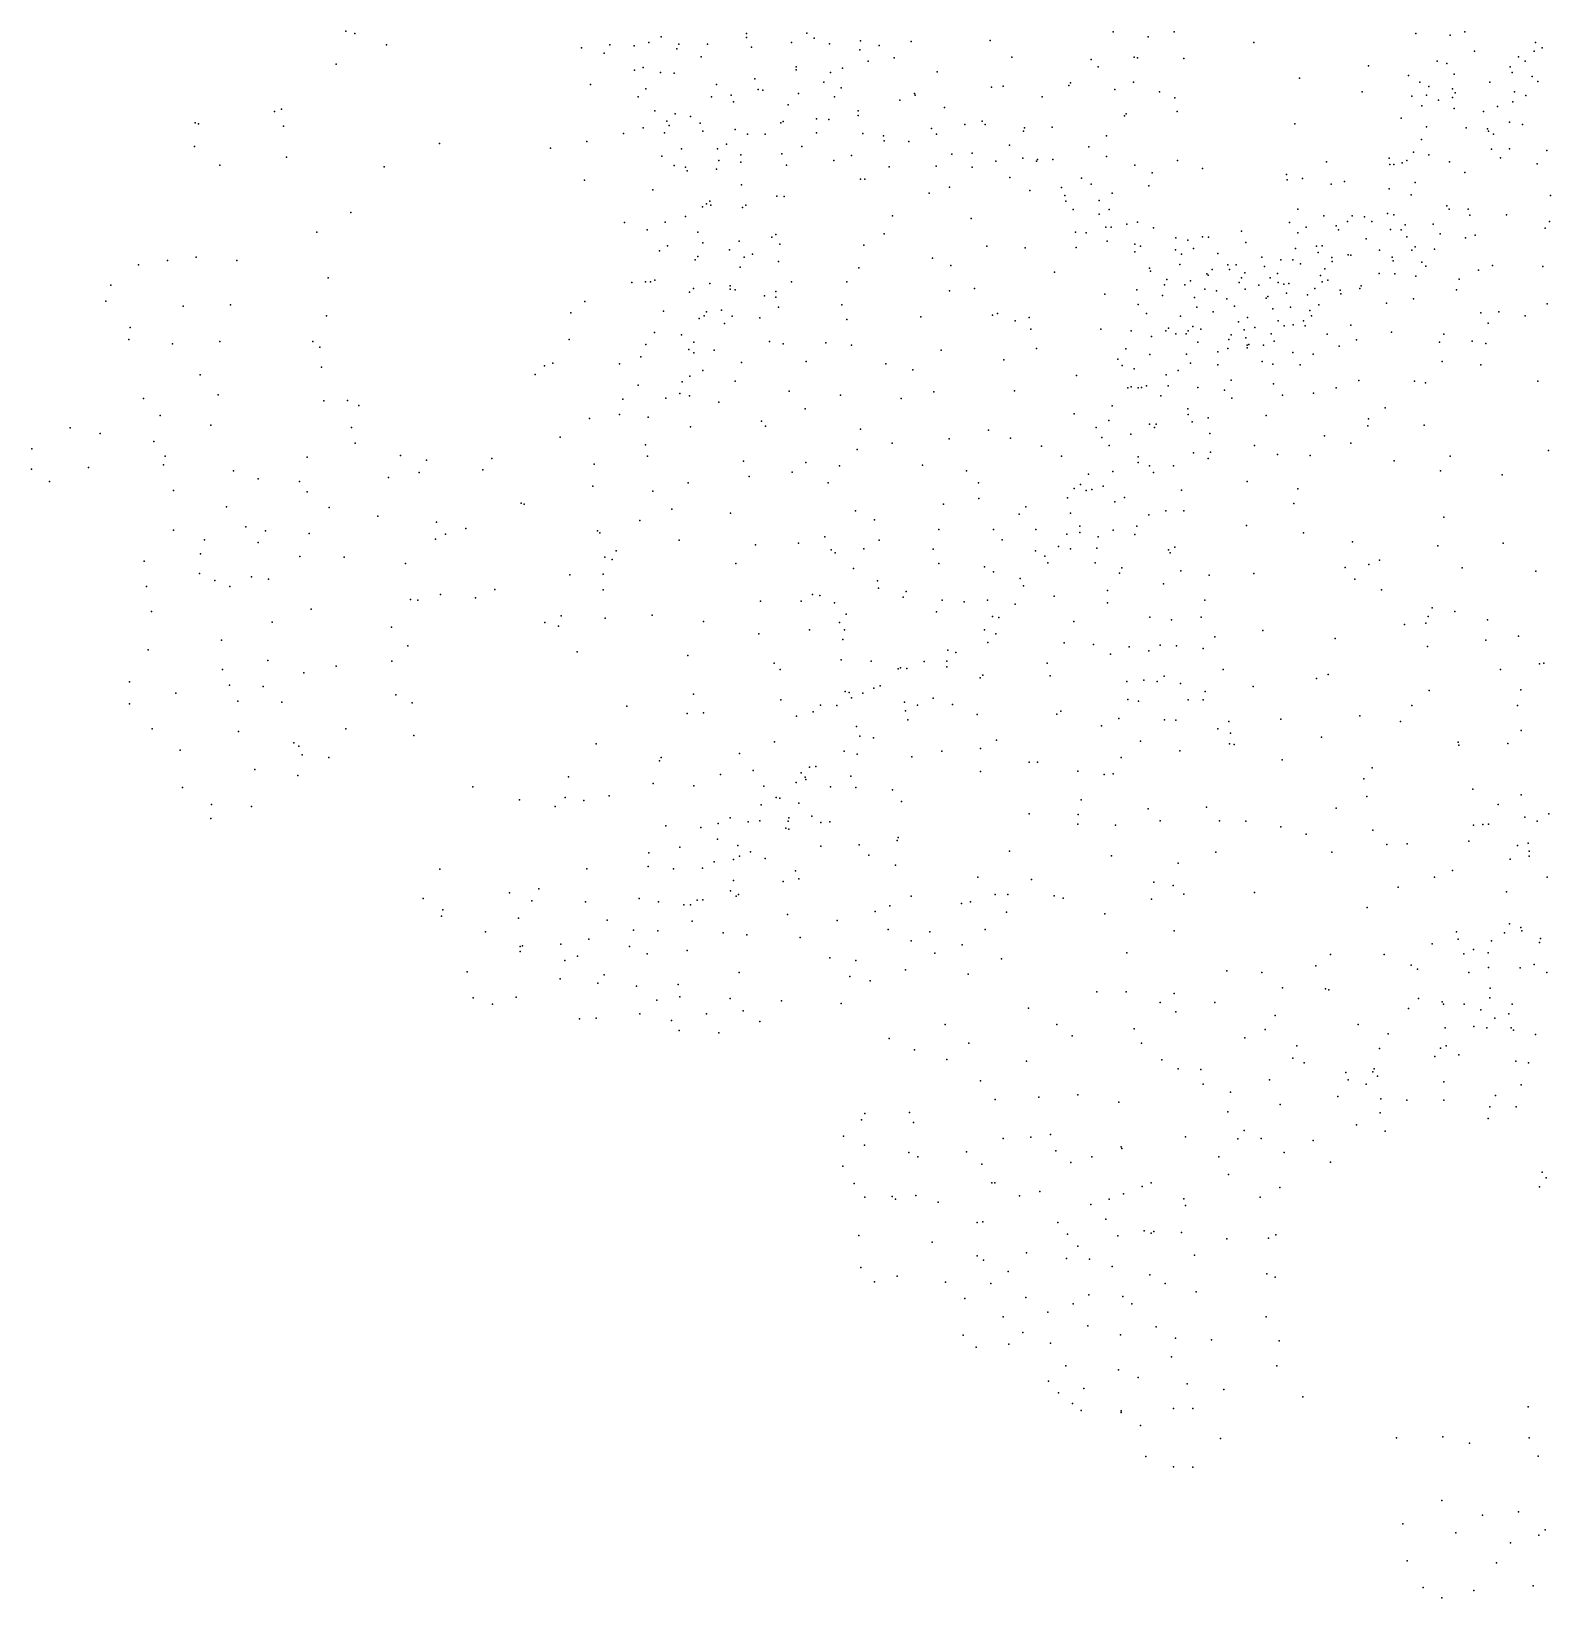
# Model space of a CAD drawing. Header units: millimetres. Extents: x -60275265 to 22802890, y -38578442 to 24337084.
# Drawn here: x -21428378 to -18736378, y -26328304 to -23552304 of the extents above; entities that cross this region are included whole.
import ezdxf

# ---------------------------------------------------------------- set-up
doc = ezdxf.new("R2010")
doc.units = ezdxf.units.MM
doc.header["$MEASUREMENT"] = 0
doc.layers.add('particles', color=7, linetype='Continuous', true_color=0x000000)

msp = doc.modelspace()

# ---------------------------------------------------------------- linework, layer by layer
at = {"layer": 'particles', "color": 93, "true_color": 0x67d435}
for p in [(-20871378, -23552304), (-20855378, -23556304), (-20312378, -23562304), (-20161378, -23556304), (-20161378, -23563304), (-20054378, -23555304), (-20041378, -23564304), (-19511378, -23553304), (-19449378, -23562304), (-19403378, -23553304), (-18975378, -23556304), (-18914378, -23559304), (-18888378, -23553304), (-20799378, -23576304), (-20453378, -23581304), (-20413378, -23591304), (-20403378, -23576304), (-20360378, -23578304), (-20334378, -23572304), (-20284378, -23583304), (-20281378, -23575304), (-20230378, -23575304), (-20152378, -23580304), (-20081378, -23572304), (-20014378, -23574304), (-19960378, -23585304), (-19959378, -23569304), (-19926378, -23577304), (-19869378, -23570304), (-19729378, -23568304), (-19262378, -23572304), (-18871378, -23587304), (-18765378, -23587304), (-18763378, -23572304), (-18751378, -23581304), (-20888378, -23610304), (-20359378, -23621304), (-20344378, -23616304), (-20241378, -23597304), (-20073378, -23615304), (-20073378, -23620304), (-19991378, -23617304), (-19945378, -23605304), (-19899378, -23599304), (-19691378, -23598304), (-19550378, -23602304), (-19538378, -23615304), (-19474378, -23598304), (-19468378, -23599304), (-19386378, -23600304), (-19059378, -23613304), (-18937378, -23605304), (-18920378, -23609304), (-18808378, -23615304), (-18793378, -23597304), (-18781378, -23605304), (-20437378, -23646304), (-20313378, -23625304), (-20289378, -23626304), (-20214378, -23646304), (-20146378, -23636304), (-20024378, -23642304), (-20012378, -23625304), (-19823378, -23624304), (-19727378, -23651304), (-19706378, -23649304), (-19590378, -23648304), (-19587378, -23643304), (-19475378, -23642304), (-19181378, -23635304), (-18988378, -23630304), (-18968378, -23642304), (-18952378, -23650304), (-18907378, -23628304), (-18844378, -23642304), (-18804378, -23625304), (-18769378, -23632304), (-18759378, -23641304), (-20353378, -23668304), (-20339378, -23654304), (-20223378, -23668304), (-20188378, -23665304), (-20184378, -23677304), (-20140378, -23655304), (-20132378, -23656304), (-20069378, -23662304), (-20005378, -23668304), (-19993378, -23652304), (-19889378, -23674304), (-19863378, -23662304), (-19862378, -23665304), (-19637378, -23668304), (-19508378, -23655304), (-19429378, -23659304), (-19402378, -23670304), (-19070378, -23659304), (-18982378, -23667304), (-18956378, -23665304), (-18935378, -23674304), (-18910378, -23654304), (-18910378, -23669304), (-18905378, -23661304), (-18803378, -23677304), (-18800378, -23659304), (-18780378, -23666304), (-20997378, -23694304), (-20985378, -23690304), (-20323378, -23693304), (-20287378, -23698304), (-20260378, -23703304), (-20087378, -23682304), (-19963378, -23693304), (-19963378, -23701304), (-19810378, -23687304), (-19491378, -23702304), (-19488378, -23698304), (-19398378, -23694304), (-19001378, -23706304), (-18964378, -23684304), (-18907378, -23689304), (-18855378, -23694304), (-18830378, -23685304), (-21138378, -23714304), (-21132378, -23716304), (-20981378, -23720304), (-20379378, -23733304), (-20344378, -23723304), (-20306378, -23732304), (-20302378, -23711304), (-20298378, -23719304), (-20243378, -23715304), (-20238378, -23729304), (-20181378, -23726304), (-20159378, -23734304), (-20128378, -23734304), (-20100378, -23714304), (-20096378, -23712304), (-20037378, -23707304), (-20037378, -23732304), (-20015378, -23708304), (-19955378, -23733304), (-19833378, -23724304), (-19824378, -23734304), (-19774378, -23717304), (-19743378, -23711304), (-19738378, -23717304), (-19670378, -23729304), (-19668378, -23723304), (-19619378, -23722304), (-19189378, -23716304), (-18956378, -23721304), (-18886378, -23723304), (-18848378, -23725304), (-18846378, -23729304), (-18837378, -23734304), (-18809378, -23713304), (-18786378, -23717304), (-21139378, -23756304), (-20705378, -23751304), (-20508378, -23759304), (-20444378, -23747304), (-20276378, -23760304), (-20212378, -23760304), (-20196378, -23752304), (-20063378, -23756304), (-19918378, -23737304), (-19917378, -23746304), (-19873378, -23747304), (-19695378, -23754304), (-19554378, -23757304), (-19523378, -23737304), (-18965378, -23744304), (-18841378, -23761304), (-18809378, -23760304), (-21094378, -23789304), (-20976378, -23775304), (-20311378, -23773304), (-20289378, -23790304), (-20210378, -23781304), (-20171378, -23771304), (-20171378, -23784304), (-20098378, -23769304), (-20090378, -23789304), (-20006378, -23781304), (-19975378, -23772304), (-19797378, -23770304), (-19761378, -23768304), (-19719378, -23782304), (-19671378, -23777304), (-19647378, -23782304), (-19645378, -23779304), (-19618378, -23779304), (-19523378, -23774304), (-19473378, -23789304), (-19397378, -23781304), (-19133378, -23783304), (-19022378, -23777304), (-19021378, -23788304), (-19014378, -23788304), (-18999378, -23785304), (-18991378, -23781304), (-18979378, -23766304), (-18952378, -23771304), (-18915378, -23783304), (-18825378, -23776304), (-18760378, -23787304), (-18743378, -23763304), (-20803378, -23792304), (-20448378, -23816304), (-20269378, -23793304), (-20266378, -23799304), (-20214378, -23796304), (-19959378, -23814304), (-19951378, -23814304), (-19908378, -23792304), (-19825378, -23791304), (-19761378, -23793304), (-19694378, -23811304), (-19567378, -23812304), (-19442378, -23803304), (-19353378, -23795304), (-19204378, -23806304), (-19203378, -23815304), (-19176378, -23813304), (-18888378, -23802304), (-20327378, -23833304), (-20170378, -23824304), (-20107378, -23844304), (-20094378, -23845304), (-19837378, -23839304), (-19801378, -23828304), (-19659378, -23834304), (-19603378, -23829304), (-19597378, -23843304), (-19550378, -23823304), (-19513378, -23839304), (-19448378, -23826304), (-19125378, -23823304), (-19101378, -23818304), (-19022378, -23831304), (-18983378, -23842304), (-18976378, -23820304), (-18736378, -23843304), (-20862378, -23873304), (-20239378, -23863304), (-20232378, -23858304), (-20226378, -23853304), (-20224378, -23860304), (-20168378, -23864304), (-20162378, -23860304), (-19595378, -23853304), (-19582378, -23868304), (-19536378, -23852304), (-19518378, -23868304), (-19184378, -23867304), (-18920378, -23861304), (-18916378, -23867304), (-18882378, -23867304), (-20377378, -23891304), (-20305378, -23890304), (-20269378, -23880304), (-19902378, -23879304), (-19763378, -23884304), (-19536378, -23876304), (-19524378, -23899304), (-19515378, -23899304), (-19487378, -23894304), (-19468378, -23890304), (-19440378, -23900304), (-19199378, -23891304), (-19169378, -23899304), (-19138378, -23879304), (-19116378, -23897304), (-19096378, -23889304), (-19088378, -23879304), (-19066378, -23881304), (-19053378, -23889304), (-19025378, -23875304), (-19014378, -23877304), (-18994378, -23895304), (-18944378, -23894304), (-18879378, -23878304), (-18814378, -23877304), (-18746378, -23901304), (-18738378, -23889304), (-20922378, -23908304), (-20337378, -23904304), (-20247378, -23908304), (-20238378, -23927304), (-20174378, -23924304), (-20116378, -23917304), (-20109378, -23912304), (-19917378, -23911304), (-19578378, -23908304), (-19559378, -23909304), (-19522378, -23924304), (-19400378, -23918304), (-19379378, -23922304), (-19353378, -23916304), (-19342378, -23917304), (-19284378, -23906304), (-19276378, -23926304), (-19184378, -23909304), (-19112378, -23904304), (-19063378, -23920304), (-19020378, -23903304), (-19001378, -23904304), (-18991378, -23916304), (-18932378, -23911304), (-18887378, -23918304), (-18870378, -23913304), (-21136378, -23952304), (-20315378, -23941304), (-20301378, -23932304), (-20247378, -23951304), (-20191378, -23939304), (-20165378, -23952304), (-20150378, -23947304), (-20102378, -23929304), (-19953378, -23931304), (-19831378, -23954304), (-19735378, -23933304), (-19667378, -23936304), (-19577378, -23935304), (-19473378, -23929304), (-19473378, -23943304), (-19463378, -23933304), (-19401378, -23939304), (-19390378, -23947304), (-19369378, -23937304), (-19326378, -23946304), (-19248378, -23952304), (-19188378, -23937304), (-19151378, -23933304), (-19148378, -23944304), (-19141378, -23932304), (-19124378, -23953304), (-19095378, -23948304), (-19090378, -23949304), (-19039378, -23940304), (-19017378, -23952304), (-18982378, -23940304), (-18976378, -23934304), (-18942378, -23938304), (-21238378, -23966304), (-21187378, -23958304), (-21064378, -23958304), (-20252378, -23957304), (-20172378, -23970304), (-20104378, -23960304), (-19962378, -23971304), (-19799378, -23967304), (-19615378, -23979304), (-19447378, -23972304), (-19445378, -23977304), (-19393378, -23965304), (-19345378, -23982304), (-19343378, -23984304), (-19336378, -23974304), (-19308378, -23966304), (-19305378, -23974304), (-19293378, -23966304), (-19278378, -23980304), (-19243378, -23969304), (-19220378, -23981304), (-19214378, -23957304), (-19193378, -23957304), (-19179378, -23964304), (-19136378, -23973304), (-19123378, -23960304), (-19040378, -23981304), (-19015378, -23959304), (-19012378, -23982304), (-18964378, -23961304), (-18957378, -23968304), (-18864378, -23975304), (-18839378, -23967304), (-18750378, -23969304), (-21287378, -24002304), (-20902378, -23989304), (-20364378, -23997304), (-20340378, -23996304), (-20331378, -23996304), (-20323378, -23993304), (-20255378, -24008304), (-20226378, -23999304), (-20190378, -24003304), (-20190378, -24009304), (-20181378, -24010304), (-20081378, -23996304), (-19983378, -23996304), (-19801378, -24012304), (-19757378, -24008304), (-19469378, -24010304), (-19420378, -24001304), (-19416378, -23992304), (-19384378, -24001304), (-19374378, -23994304), (-19349378, -24009304), (-19328378, -24012304), (-19288378, -23997304), (-19284378, -23989304), (-19277378, -24009304), (-19253378, -24002304), (-19233378, -23989304), (-19219378, -23997304), (-19209378, -24000304), (-19200378, -23999304), (-19154378, -24008304), (-19144378, -23985304), (-19141378, -23996304), (-19131378, -23993304), (-19109378, -24011304), (-19074378, -24008304), (-19072378, -24003304), (-18975378, -23986304), (-18903378, -24010304), (-18898378, -23991304), (-21296378, -24030304), (-21159378, -24039304), (-21075378, -24037304), (-20447378, -24031304), (-20262378, -24014304), (-20129378, -24021304), (-20109378, -24013304), (-20109378, -24023304), (-19992378, -24037304), (-19526378, -24018304), (-19467378, -24036304), (-19424378, -24020304), (-19367378, -24024304), (-19310378, -24026304), (-19296378, -24039304), (-19240378, -24025304), (-19237378, -24022304), (-19204378, -24016304), (-19167378, -24019304), (-19147378, -24037304), (-19108378, -24017304), (-19027378, -24034304), (-18979378, -24026304), (-18742378, -24035304), (-20905378, -24056304), (-20472378, -24051304), (-20308378, -24048304), (-20245378, -24061304), (-20236378, -24056304), (-20232378, -24049304), (-20205378, -24046304), (-20186378, -24057304), (-20137378, -24060304), (-20104378, -24041304), (-19983378, -24063304), (-19852378, -24058304), (-19725378, -24055304), (-19716378, -24052304), (-19685378, -24065304), (-19660378, -24059304), (-19452378, -24052304), (-19392378, -24057304), (-19363378, -24041304), (-19334378, -24049304), (-19289378, -24067304), (-19273378, -24059304), (-19228378, -24044304), (-19219378, -24065304), (-19197378, -24041304), (-19174378, -24065304), (-19163378, -24047304), (-19160378, -24056304), (-18860378, -24051304), (-18828378, -24049304), (-18781378, -24056304), (-21253378, -24077304), (-20324378, -24086304), (-20276378, -24090304), (-20200378, -24070304), (-19657378, -24080304), (-19533378, -24080304), (-19479378, -24083304), (-19443378, -24093304), (-19418378, -24083304), (-19413378, -24078304), (-19400378, -24088304), (-19382378, -24088304), (-19378378, -24083304), (-19370378, -24075304), (-19356378, -24080304), (-19302378, -24090304), (-19279378, -24081304), (-19276378, -24095304), (-19260378, -24077304), (-19231378, -24088304), (-19208378, -24074304), (-19192378, -24072304), (-19171378, -24074304), (-19132378, -24089304), (-19090378, -24073304), (-19018378, -24085304), (-18925378, -24089304), (-18847378, -24069304), (-21255378, -24098304), (-21178378, -24106304), (-21094378, -24102304), (-20929378, -24102304), (-20917378, -24112304), (-20475378, -24098304), (-20339378, -24107304), (-20263378, -24116304), (-20254378, -24103304), (-20254378, -24122304), (-20218378, -24117304), (-20120378, -24102304), (-20096378, -24106304), (-20020378, -24104304), (-19975378, -24108304), (-19816378, -24117304), (-19647378, -24114304), (-19489378, -24115304), (-19361378, -24103304), (-19326378, -24120304), (-19308378, -24114304), (-19306378, -24098304), (-19274378, -24108304), (-19274378, -24113304), (-19271378, -24107304), (-19245378, -24108304), (-19226378, -24101304), (-19193378, -24121304), (-19111378, -24110304), (-19080378, -24099304), (-18933378, -24103304), (-18875378, -24101304), (-18851378, -24105304), (-20914378, -24147304), (-20519378, -24145304), (-20504378, -24140304), (-20386378, -24141304), (-20348378, -24129304), (-20170378, -24139304), (-20055378, -24137304), (-19914378, -24141304), (-19705378, -24134304), (-19503378, -24133304), (-19495378, -24144304), (-19474378, -24150304), (-19446378, -24125304), (-19381378, -24124304), (-19374378, -24140304), (-19326378, -24143304), (-19247378, -24137304), (-19228378, -24142304), (-19180378, -24143304), (-19157378, -24124304), (-18928378, -24137304), (-18860378, -24143304), (-21129378, -24161304), (-20535378, -24160304), (-20275378, -24173304), (-20261378, -24163304), (-20238378, -24153304), (-20181378, -24172304), (-19866378, -24152304), (-19576378, -24162304), (-19417378, -24161304), (-19396378, -24153304), (-19302378, -24170304), (-19227378, -24177304), (-19076378, -24171304), (-18977378, -24172304), (-18958378, -24175304), (-18759378, -24172304), (-21229378, -24203304), (-21097378, -24196304), (-20868378, -24206304), (-20380378, -24204304), (-20353378, -24179304), (-20304378, -24202304), (-20279378, -24194304), (-20262378, -24198304), (-20085378, -24190304), (-19994378, -24197304), (-19887378, -24203304), (-19829378, -24191304), (-19686378, -24189304), (-19485378, -24184304), (-19479378, -24182304), (-19467378, -24184304), (-19461378, -24183304), (-19452378, -24180304), (-19427378, -24198304), (-19414378, -24180304), (-19361378, -24183304), (-19314378, -24188304), (-19301378, -24202304), (-19211378, -24197304), (-19156378, -24193304), (-19116378, -24184304), (-21200378, -24233304), (-20910378, -24207304), (-20848378, -24215304), (-20386378, -24231304), (-20210378, -24209304), (-20057378, -24221304), (-19580378, -24230304), (-19513378, -24216304), (-19379378, -24221304), (-19378378, -24231304), (-19240378, -24233304), (-19029378, -24219304), (-21359378, -24255304), (-21110378, -24250304), (-20861378, -24254304), (-20439378, -24238304), (-20335378, -24236304), (-20260378, -24253304), (-20134378, -24243304), (-20127378, -24252304), (-19959378, -24257304), (-19732378, -24259304), (-19541378, -24254304), (-19519378, -24242304), (-19447378, -24248304), (-19438378, -24254304), (-19435378, -24248304), (-19371378, -24244304), (-19343378, -24237304), (-19060378, -24251304), (-19059378, -24239304), (-18960378, -24250304), (-21306378, -24265304), (-21211378, -24279304), (-20854378, -24282304), (-20491378, -24271304), (-20340378, -24285304), (-19903378, -24282304), (-19802378, -24274304), (-19693378, -24273304), (-19638378, -24287304), (-19531378, -24272304), (-19518378, -24286304), (-19480378, -24266304), (-19340378, -24265304), (-19261378, -24286304), (-19137378, -24269304), (-19090378, -24282304), (-21427378, -24292304), (-21191378, -24305304), (-20939378, -24307304), (-20774378, -24304304), (-20728378, -24312304), (-20612378, -24309304), (-20336378, -24305304), (-20166378, -24314304), (-20056378, -24316304), (-19965378, -24293304), (-19603378, -24305304), (-19467378, -24306304), (-19467378, -24316304), (-19369378, -24299304), (-19343378, -24309304), (-19339378, -24298304), (-19220378, -24302304), (-19162378, -24304304), (-19013378, -24313304), (-18914378, -24305304), (-18740378, -24295304), (-21428378, -24328304), (-21327378, -24325304), (-21194378, -24320304), (-21070378, -24331304), (-21026378, -24345304), (-20795378, -24343304), (-20741378, -24334304), (-20628378, -24329304), (-20431378, -24319304), (-20156378, -24341304), (-20080378, -24333304), (-19996378, -24322304), (-19849378, -24321304), (-19771378, -24331304), (-19555378, -24337304), (-19512378, -24332304), (-19447378, -24322304), (-19440378, -24334304), (-19404378, -24322304), (-18931378, -24331304), (-18822378, -24338304), (-21396378, -24350304), (-21176378, -24366304), (-20953378, -24350304), (-20939378, -24368304), (-20433378, -24358304), (-20327378, -24367304), (-20264378, -24352304), (-20016378, -24352304), (-19750378, -24352304), (-19580378, -24362304), (-19569378, -24355304), (-19559378, -24366304), (-19549378, -24364304), (-19529378, -24358304), (-19390378, -24365304), (-19274378, -24350304), (-19184378, -24363304), (-21082378, -24395304), (-20900378, -24396304), (-20560378, -24388304), (-20555378, -24390304), (-20293378, -24399304), (-19812378, -24390304), (-19749378, -24380304), (-19666378, -24395304), (-19592378, -24379304), (-19508378, -24386304), (-19491378, -24378304), (-19191378, -24389304), (-20814378, -24411304), (-20710378, -24422304), (-20350378, -24419304), (-20189378, -24406304), (-19968378, -24402304), (-19934378, -24418304), (-19678378, -24408304), (-19587378, -24406304), (-19448378, -24409304), (-19418378, -24402304), (-19386378, -24402304), (-19275378, -24428304), (-18925378, -24413304), (-21176378, -24436304), (-21121378, -24453304), (-21048378, -24430304), (-21013378, -24437304), (-20936378, -24442304), (-20712378, -24452304), (-20694378, -24443304), (-20658378, -24433304), (-20425378, -24437304), (-20421378, -24441304), (-20280378, -24454304), (-20022378, -24448304), (-19926378, -24454304), (-19820378, -24435304), (-19723378, -24435304), (-19708378, -24453304), (-19648378, -24435304), (-19593378, -24443304), (-19570378, -24429304), (-19570378, -24440304), (-19538378, -24448304), (-19511378, -24436304), (-19473378, -24444304), (-19469378, -24429304), (-19174378, -24441304), (-21128378, -24478304), (-21026378, -24458304), (-20952378, -24483304), (-20874378, -24484304), (-20412378, -24484304), (-20392378, -24473304), (-20145378, -24462304), (-20069378, -24459304), (-20011378, -24471304), (-20004378, -24476304), (-19953378, -24469304), (-19830378, -24470304), (-19649378, -24473304), (-19632378, -24482304), (-19608378, -24465304), (-19587378, -24469304), (-19540378, -24468304), (-19413378, -24471304), (-19410378, -24476304), (-19402378, -24466304), (-19087378, -24457304), (-18936378, -24464304), (-18820378, -24459304), (-21228378, -24491304), (-20765378, -24495304), (-20399378, -24488304), (-20180378, -24495304), (-19971378, -24504304), (-19820378, -24495304), (-19739378, -24501304), (-19723378, -24510304), (-19627378, -24494304), (-19543378, -24494304), (-19496378, -24503304), (-19391378, -24508304), (-19100378, -24502304), (-19058378, -24497304), (-19039378, -24489304), (-18893378, -24503304), (-18762378, -24509304), (-21224378, -24536304), (-21130378, -24513304), (-21103378, -24525304), (-21076378, -24536304), (-21038378, -24519304), (-21008378, -24523304), (-20474378, -24515304), (-20415378, -24514304), (-19929378, -24526304), (-19927378, -24539304), (-19676378, -24522304), (-19670378, -24535304), (-19500378, -24512304), (-19422378, -24531304), (-19341378, -24516304), (-19262378, -24513304), (-19083378, -24523304), (-20756378, -24559304), (-20743378, -24560304), (-20703378, -24550304), (-20641378, -24556304), (-20607378, -24541304), (-20415378, -24542304), (-20136378, -24562304), (-20064378, -24562304), (-20044378, -24550304), (-20031378, -24552304), (-20005378, -24565304), (-19883378, -24555304), (-19878378, -24545304), (-19814378, -24560304), (-19775378, -24563304), (-19734378, -24560304), (-19685378, -24567304), (-19616378, -24553304), (-19521378, -24543304), (-19521378, -24565304), (-19349378, -24560304), (-19036378, -24542304), (-21215378, -24580304), (-20932378, -24576304), (-20489378, -24588304), (-20411378, -24592304), (-20328378, -24587304), (-19984378, -24585304), (-19824378, -24581304), (-19725378, -24589304), (-19714378, -24591304), (-19446378, -24590304), (-19408378, -24595304), (-19355378, -24590304), (-18953378, -24589304), (-18946378, -24574304), (-18906378, -24580304), (-18848378, -24595304), (-21001378, -24599304), (-20790378, -24608304), (-20518378, -24600304), (-20494378, -24606304), (-20237378, -24598304), (-20139378, -24620304), (-20049378, -24613304), (-19996378, -24600304), (-19987378, -24613304), (-19739378, -24613304), (-19719378, -24620304), (-19581378, -24598304), (-19246378, -24614304), (-18995378, -24603304), (-18957378, -24601304), (-21221378, -24648304), (-21091378, -24631304), (-20761378, -24641304), (-19990378, -24630304), (-19804378, -24649304), (-19733378, -24635304), (-19598378, -24636304), (-19546378, -24639304), (-19483378, -24643304), (-19448378, -24650304), (-19428378, -24640304), (-19399378, -24641304), (-19352378, -24646304), (-19331378, -24625304), (-19118378, -24628304), (-18954378, -24642304), (-18851378, -24631304), (-18793378, -24624304), (-21009378, -24667304), (-20888378, -24677304), (-20789378, -24668304), (-20461378, -24652304), (-20265378, -24658304), (-20112378, -24672304), (-19993378, -24666304), (-19940378, -24668304), (-19846378, -24669304), (-19806378, -24668304), (-19806378, -24678304), (-19790378, -24653304), (-19628378, -24672304), (-19516378, -24656304), (-18756378, -24673304), (-18748378, -24672304), (-21254378, -24705304), (-21089378, -24683304), (-20945378, -24689304), (-20101378, -24683304), (-19892378, -24682304), (-19888378, -24680304), (-19877378, -24681304), (-19747378, -24698304), (-19742378, -24693304), (-19623378, -24694304), (-19487378, -24704304), (-19457378, -24702304), (-19433378, -24704304), (-19421378, -24695304), (-19316378, -24683304), (-19151378, -24699304), (-19130378, -24692304), (-18825378, -24683304), (-21172378, -24725304), (-21077378, -24711304), (-21017378, -24713304), (-20782378, -24728304), (-20255378, -24727304), (-19986378, -24722304), (-19979378, -24724304), (-19975378, -24733304), (-19955378, -24725304), (-19935378, -24716304), (-19924378, -24712304), (-19392378, -24708304), (-19348378, -24722304), (-19263378, -24713304), (-18951378, -24720304), (-18789378, -24719304), (-21254378, -24744304), (-21062378, -24739304), (-20984378, -24741304), (-20753378, -24742304), (-20373378, -24748304), (-20266378, -24761304), (-20237378, -24760304), (-20100378, -24737304), (-20043378, -24758304), (-20030378, -24746304), (-20001378, -24747304), (-19881378, -24741304), (-19879378, -24756304), (-19858378, -24746304), (-19830378, -24734304), (-19796378, -24745304), (-19604378, -24757304), (-19485378, -24736304), (-19466378, -24739304), (-19378378, -24737304), (-19352378, -24737304), (-18982378, -24747304), (-18795378, -24747304), (-21214378, -24788304), (-20871378, -24788304), (-20072378, -24766304), (-19966378, -24784304), (-19875378, -24772304), (-19752378, -24763304), (-19611378, -24762304), (-19532378, -24783304), (-19501378, -24770304), (-19420378, -24772304), (-19400378, -24773304), (-19326378, -24788304), (-19306378, -24775304), (-19214378, -24771304), (-19074378, -24765304), (-19002378, -24775304), (-21061378, -24793304), (-20963378, -24813304), (-20750378, -24800304), (-20427378, -24815304), (-20111378, -24811304), (-19960378, -24801304), (-19936378, -24804304), (-19718378, -24808304), (-19463378, -24810304), (-19305378, -24815304), (-19303378, -24796304), (-19297378, -24816304), (-19142378, -24803304), (-18900378, -24812304), (-18899378, -24817304), (-18812378, -24814304), (-18788378, -24791304), (-21164378, -24826304), (-20954378, -24819304), (-20948378, -24834304), (-20901378, -24839304), (-20312378, -24839304), (-20173378, -24832304), (-19988378, -24828304), (-19965378, -24833304), (-19868378, -24838304), (-19815378, -24828304), (-19746378, -24823304), (-19497378, -24839304), (-19393378, -24827304), (-19212378, -24843304), (-21032378, -24860304), (-20956378, -24871304), (-20315378, -24845304), (-20207378, -24869304), (-20149378, -24862304), (-20064378, -24866304), (-20049378, -24856304), (-20038378, -24855304), (-19976378, -24872304), (-19746378, -24864304), (-19660378, -24847304), (-19645378, -24847304), (-19574378, -24863304), (-19527378, -24869304), (-19511378, -24868304), (-19052378, -24857304), (-21160378, -24892304), (-20646378, -24891304), (-20476378, -24873304), (-20326378, -24885304), (-20254378, -24889304), (-20130378, -24890304), (-20073378, -24883304), (-20057378, -24874304), (-20056378, -24878304), (-20012378, -24891304), (-19967378, -24892304), (-19902378, -24896304), (-19067378, -24877304), (-18874378, -24895304), (-21109378, -24922304), (-21038378, -24926304), (-20563378, -24914304), (-20500378, -24926304), (-20482378, -24910304), (-20449378, -24915304), (-20404378, -24907304), (-20135378, -24923304), (-20108378, -24910304), (-20102378, -24911304), (-20068378, -24920304), (-19886378, -24917304), (-19568378, -24914304), (-19346378, -24927304), (-19062378, -24908304), (-18829378, -24922304), (-18788378, -24905304), (-21110378, -24947304), (-20190378, -24946304), (-20158378, -24953304), (-20137378, -24951304), (-20087378, -24952304), (-20086378, -24946304), (-20045378, -24943304), (-20029378, -24954304), (-20013378, -24953304), (-19660378, -24939304), (-19573378, -24940304), (-19449378, -24930304), (-19428378, -24951304), (-19323378, -24951304), (-19276378, -24952304), (-19116378, -24929304), (-18782378, -24945304), (-18760378, -24952304), (-18739378, -24939304), (-20304378, -24960304), (-20242378, -24963304), (-20211378, -24956304), (-20091378, -24964304), (-20086378, -24966304), (-19892378, -24981304), (-19574378, -24957304), (-19507378, -24959304), (-19214378, -24962304), (-19169378, -24975304), (-19051378, -24968304), (-18873378, -24959304), (-18856378, -24958304), (-18846378, -24957304), (-20334378, -25008304), (-20279378, -24998304), (-20212378, -24984304), (-20176378, -24995304), (-20154378, -25006304), (-20029378, -24996304), (-19961378, -24994304), (-19894378, -24986304), (-19695378, -25005304), (-19329378, -25007304), (-19124378, -25007304), (-19026378, -24993304), (-18990378, -24992304), (-18881378, -24987304), (-18795378, -24995304), (-18776378, -24991304), (-18774378, -25005304), (-20704378, -25037304), (-20444378, -25036304), (-20335378, -25032304), (-20290378, -25036304), (-20239378, -25035304), (-20218378, -25024304), (-20184378, -25020304), (-20173378, -25014304), (-20128378, -25018304), (-19944378, -25012304), (-19897378, -25030304), (-19514378, -25013304), (-19396378, -25026304), (-18910378, -25039304), (-18808378, -25019304), (-18774378, -25014304), (-20184378, -25057304), (-20096378, -25059304), (-20074378, -25040304), (-20068378, -25054304), (-19751378, -25051304), (-19656378, -25055304), (-19439378, -25060304), (-19405378, -25066304), (-18942378, -25051304), (-18742378, -25051304), (-20734378, -25089304), (-20581378, -25079304), (-20541378, -25093304), (-20529378, -25072304), (-20351378, -25089304), (-20248378, -25092304), (-20238378, -25091304), (-20189378, -25075304), (-20179378, -25085304), (-20175378, -25082304), (-19869378, -25085304), (-19720378, -25082304), (-19698378, -25082304), (-19616378, -25084304), (-19600378, -25088304), (-19443378, -25090304), (-19386378, -25081304), (-19261378, -25078304), (-19006378, -25069304), (-18814378, -25077304), (-20701378, -25120304), (-20699378, -25109304), (-20446378, -25095304), (-20317378, -25095304), (-20272378, -25100304), (-20260378, -25100304), (-20088378, -25117304), (-19933378, -25112304), (-19907378, -25102304), (-19780378, -25098304), (-19764378, -25095304), (-19700378, -25113304), (-19526378, -25116304), (-19061378, -25105304), (-20623378, -25148304), (-20565378, -25124304), (-20408378, -25127304), (-20361378, -25145304), (-20318378, -25146304), (-20257378, -25129304), (-20202378, -25150304), (-20000378, -25128304), (-19910378, -25144304), (-19836378, -25148304), (-19738378, -25144304), (-19403378, -25146304), (-18903378, -25148304), (-18818378, -25150304), (-18809378, -25134304), (-18789378, -25140304), (-18787378, -25146304), (-20562378, -25174304), (-20558378, -25173304), (-20490378, -25170304), (-20440378, -25161304), (-20368378, -25174304), (-20160378, -25153304), (-20066378, -25158304), (-19869378, -25164304), (-19779378, -25171304), (-18946378, -25169304), (-18900378, -25161304), (-18841378, -25164304), (-18756378, -25167304), (-18754378, -25160304), (-20562378, -25183304), (-20483378, -25199304), (-20460378, -25191304), (-20337378, -25187304), (-20266378, -25181304), (-20013378, -25194304), (-19967378, -25199304), (-19827378, -25186304), (-19709378, -25196304), (-19487378, -25185304), (-19126378, -25188304), (-19031378, -25188304), (-18890378, -25187304), (-18873378, -25179304), (-18847378, -25185304), (-20656378, -25219304), (-20491378, -25231304), (-20413378, -25224304), (-20174378, -25220304), (-19978378, -25227304), (-19879378, -25215304), (-19768378, -25223304), (-19310378, -25217304), (-19248378, -25220304), (-19152378, -25208304), (-18983378, -25207304), (-18972378, -25214304), (-18881378, -25220304), (-18846378, -25211304), (-18790378, -25212304), (-18765378, -25206304), (-18743378, -25220304), (-20424378, -25239304), (-20356378, -25244304), (-20282378, -25241304), (-19942378, -25235304), (-19540378, -25254304), (-19488378, -25254304), (-19403378, -25257304), (-19211378, -25247304), (-19135378, -25249304), (-19129378, -25251304), (-18843378, -25248304), (-20645378, -25265304), (-20611378, -25276304), (-20569378, -25264304), (-20320378, -25269304), (-20279378, -25263304), (-20190378, -25266304), (-20167378, -25288304), (-20099378, -25270304), (-19993378, -25275304), (-19661378, -25283304), (-19428378, -25273304), (-19331378, -25273304), (-18988378, -25284304), (-18970378, -25266304), (-18928378, -25272304), (-18926378, -25276304), (-18889378, -25276304), (-18860378, -25286304), (-18844378, -25265304), (-18804378, -25276304), (-20457378, -25302304), (-20427378, -25301304), (-20350378, -25293304), (-20294378, -25305304), (-20232378, -25293304), (-20137378, -25307304), (-19809378, -25312304), (-19611378, -25312304), (-19400378, -25290304), (-19224378, -25296304), (-19077378, -25312304), (-18872378, -25316304), (-18835378, -25301304), (-18810378, -25293304), (-20280378, -25323304), (-20210378, -25327304), (-19908378, -25337304), (-19584378, -25332304), (-19474378, -25320304), (-19278378, -25336304), (-19242378, -25321304), (-19024378, -25329304), (-18923378, -25318304), (-18849378, -25318304), (-18806378, -25318304), (-18802378, -25322304), (-18763378, -25330304), (-19863378, -25357304), (-19767378, -25345304), (-19461378, -25345304), (-19193378, -25372304), (-19186378, -25350304), (-19039378, -25355304), (-18941378, -25369304), (-18931378, -25354304), (-18921378, -25350304), (-18899378, -25366304), (-19806378, -25374304), (-19665378, -25377304), (-19425378, -25375304), (-19396378, -25391304), (-19356378, -25392304), (-19173378, -25380304), (-19099378, -25397304), (-19051378, -25396304), (-19049378, -25391304), (-18798378, -25377304), (-18775378, -25380304), (-19746378, -25412304), (-19352378, -25418304), (-19234378, -25410304), (-19095378, -25410304), (-19063378, -25418304), (-19043378, -25404304), (-18925378, -25414304), (-18788378, -25419304), (-19720378, -25445304), (-19643378, -25441304), (-19574378, -25437304), (-19501378, -25450304), (-19303378, -25432304), (-19215378, -25454304), (-19113378, -25440304), (-19037378, -25444304), (-18991378, -25446304), (-18925378, -25446304), (-18834378, -25438304), (-19957378, -25481304), (-19951378, -25470304), (-19872378, -25468304), (-19308378, -25467304), (-19038378, -25469304), (-18847378, -25479304), (-18844378, -25458304), (-18797378, -25458304), (-19989378, -25510304), (-19865378, -25486304), (-19622378, -25507304), (-19383378, -25511304), (-19279378, -25500304), (-19080378, -25490304), (-19029378, -25501304), (-19952378, -25526304), (-19771378, -25538304), (-19706378, -25514304), (-19657378, -25512304), (-19613378, -25536304), (-19497378, -25529304), (-19496378, -25532304), (-19290378, -25515304), (-19249378, -25514304), (-19157378, -25518304), (-19990378, -25563304), (-19873378, -25539304), (-19857378, -25547304), (-19744378, -25560304), (-19586378, -25557304), (-19549378, -25547304), (-19324378, -25547304), (-19208378, -25539304), (-19126378, -25556304), (-19970378, -25594304), (-19726378, -25593304), (-19721378, -25593304), (-19444378, -25593304), (-19307378, -25578304), (-18751378, -25574304), (-18744378, -25584304), (-19951378, -25618304), (-19903378, -25617304), (-19897378, -25622304), (-19861378, -25615304), (-19677378, -25616304), (-19641378, -25608304), (-19518378, -25622304), (-19493378, -25612304), (-19460378, -25599304), (-19386378, -25621304), (-19251378, -25618304), (-19216378, -25601304), (-18756378, -25600304), (-19821378, -25627304), (-19551378, -25631304), (-19383378, -25633304), (-19752378, -25663304), (-19742378, -25662304), (-19609378, -25663304), (-19524378, -25657304), (-19962378, -25686304), (-19832378, -25698304), (-19592378, -25684304), (-19574378, -25705304), (-19503378, -25687304), (-19456378, -25678304), (-19444378, -25682304), (-19439378, -25679304), (-19390378, -25681304), (-19310378, -25692304), (-19236378, -25691304), (-19223378, -25685304), (-19752378, -25722304), (-19741378, -25730304), (-19665378, -25717304), (-19594378, -25727304), (-19553378, -25728304), (-19367378, -25721304), (-19958378, -25743304), (-19894378, -25758304), (-19697378, -25750304), (-19513378, -25741304), (-19446378, -25756304), (-19239378, -25754304), (-19224378, -25760304), (-19934378, -25768304), (-19808378, -25769304), (-19728378, -25771304), (-19419378, -25771304), (-19364378, -25786304), (-19774378, -25798304), (-19666378, -25796304), (-19582378, -25807304), (-19554378, -25791304), (-19494378, -25794304), (-19478378, -25807304), (-19706378, -25830304), (-19627378, -25822304), (-19240378, -25830304), (-19777378, -25863304), (-19671378, -25858304), (-19556378, -25846304), (-19498378, -25862304), (-19435378, -25848304), (-19401378, -25868304), (-19337378, -25871304), (-19754378, -25884304), (-19696378, -25879304), (-19622378, -25877304), (-19217378, -25873304), (-19595378, -25917304), (-19502378, -25924304), (-19408378, -25901304), (-19221378, -25917304), (-19626378, -25944304), (-19467378, -25938304), (-19380378, -25949304), (-19608378, -25965304), (-19563378, -25957304), (-19315378, -25959304), (-19175378, -25972304), (-19583378, -25984304), (-19568378, -25996304), (-19497378, -25997304), (-19497378, -26000304), (-19404378, -25993304), (-19370378, -25993304), (-18776378, -25990304), (-19463378, -26023304), (-19321378, -26046304), (-19009378, -26045304), (-18927378, -26043304), (-18880378, -26054304), (-18774378, -26045304), (-19453378, -26078304), (-18758378, -26077304), (-19404378, -26096304), (-19370378, -26097304), (-18929378, -26156304), (-18793378, -26176304), (-18998378, -26197304), (-18857378, -26182304), (-18904378, -26213304), (-18807378, -26231304), (-18757378, -26217304), (-18746378, -26208304), (-18990378, -26263304), (-18832378, -26266304), (-18962378, -26310304), (-18872378, -26315304), (-18767378, -26307304), (-18929378, -26328304)]:
    msp.add_point(p, dxfattribs=at)

doc.saveas('drawing.dxf')
